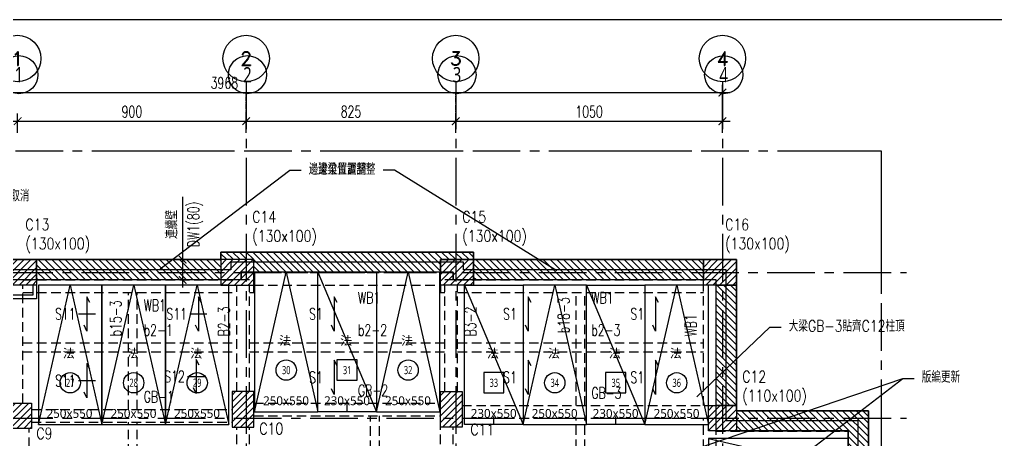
# Model space of a CAD drawing. Header units: millimetres. Extents: x -3377 to 119122, y -22007 to 15479.
# Drawn here: x 15917 to 19760, y 6106 to 7760 of the extents above; entities that cross this region are included whole.
import ezdxf
from ezdxf import colors
from ezdxf.entities.mleader import LeaderData, LeaderLine
from ezdxf.enums import TextEntityAlignment as Align
from ezdxf.math import Vec2, Vec3

# ---------------------------------------------------------------- set-up
doc = ezdxf.new("R2010")
doc.units = ezdxf.units.MM
doc.header["$LTSCALE"] = 150
doc.header["$MEASUREMENT"] = 0
doc.linetypes.add('CENTER', pattern=[2, 1.25, -0.25, 0.25, -0.25])
doc.linetypes.add('HIDDEN', pattern=[0.375, 0.25, -0.125])
doc.layers.get('0').update_dxf_attribs({"plot": 0})
for name, color, linetype, plot in [('AREA', 3, 'Continuous', False), ('S-ARCH', 252, 'Continuous', False), ('S-CLOUD_20220217(結構依建築圖2022-0216修改)', 4, 'Continuous', False)]:
    doc.layers.add(name, color=color, linetype=linetype, plot=plot)
for name, color, linetype in [('COL', 1, 'Continuous'), ('Col-Line', 8, 'CENTER'), ('Duct', 1, 'Continuous'), ('GRID', 5, 'CENTER'), ('PARK', 4, 'Continuous'), ('S-COL', 7, 'Continuous'), ('S-COLB', 4, 'HIDDEN'), ('S-CONC', 7, 'Continuous'), ('S-DIM', 2, 'Continuous'), ('S-GRID', 1, 'CENTER'), ('S-GRID-DIM', 2, 'Continuous'), ('S-GRID-T', 3, 'Continuous'), ('S-HATCH-COL', 13, 'Continuous'), ('S-HATCH-CONC', 124, 'Continuous'), ('S-RCBMB', 3, 'HIDDEN'), ('S-RCBMG', 2, 'HIDDEN'), ('S-SITE', 34, 'CENTER'), ('S-SLAB', 5, 'Continuous'), ('S-SLABT', 2, 'Continuous'), ('S-TEXTB', 3, 'Continuous'), ('S-TEXTC', 3, 'Continuous'), ('S-TEXTG', 2, 'Continuous'), ('WALL', 2, 'Continuous')]:
    doc.layers.add(name, color=color, linetype=linetype)
doc.styles.add('C1', font='', dxfattribs={"bigfont": 'japanese.shx'})
doc.styles.add('CD2', font='romand', dxfattribs={"height": 15})
doc.styles.add('CS4', font='romans.shx', dxfattribs={"width": 0.7, "height": 45, "bigfont": 'lsp.shx'})
doc.styles.add('HH', font='')
doc.styles.add('LSP', font='SIMPLEX.shx', dxfattribs={"width": 0.8, "bigfont": 'lsp.shx'})
doc.styles.get('C1').set_extended_font_data('微軟正黑體')
doc.styles.get('HH').set_extended_font_data('Microsoft JhengHei')
doc.dimstyles.new('DIM150', dxfattribs={"dimscale": 15, "dimtxt": 3, "dimasz": 2, "dimexe": 2, "dimexo": 2, "dimgap": 1, "dimtad": 1, "dimdec": 1, "dimdsep": 46, "dimtxsty": 'CS4', "dimblk1": 'ARCHTICK', "dimblk2": 'ARCHTICK', "dimsah": 1, "dimcen": 2, "dimdle": 2, "dimadec": 0, "dimazin": 0, "dimtfac": 1, "dimtdec": 1, "dimtmove": 0, "dimatfit": 3, "dimldrblk": 'TAA', "dimfxl": 0, "dimtolj": 1, "dimarcsym": 0})

# ---------------------------------------------------------------- blocks, each defined once
blk = doc.blocks.new('SG1')
at = {"layer": 'S-GRID-T'}
blk.add_circle((0, 6.09375), 6.09375, dxfattribs=at)
at = {"layer": 'S-GRID-T', "style": 'CD2'}
blk.add_attdef('GRID-BUB', text='', height=3.75, dxfattribs=at).set_placement((0, 6.09375), align=Align.MIDDLE_CENTER)
blk = doc.blocks.new('_ARCHTICK')
at = {"color": 0, "linetype": 'ByBlock', "const_width": 0.15}
blk.add_lwpolyline([(-0.5, -0.5), (0.5, 0.5)], dxfattribs=at)
blk = doc.blocks.new('*D249')
at = {"layer": 'DEFPOINTS', "color": 0, "transparency": 16777216}
for p in [(-5535.9, -287.4), (-9503.9, -400.6), (-5535.9, -400.6)]:
    blk.add_point(p, dxfattribs=at)
at = {"layer": 'S-GRID-DIM', "color": 0, "lineweight": -2, "transparency": 16777216}
for p, q in [((-9503.9, -370.6), (-9503.9, -257.4)), ((-5535.9, -370.6), (-5535.9, -257.4)), ((-9533.9, -287.4), (-5505.9, -287.4))]:
    blk.add_line(p, q, dxfattribs=at)
at = {"layer": 'S-GRID-DIM', "color": 0, "lineweight": -2, "transparency": 16777216, "xscale": 30, "yscale": 30, "zscale": 30, "rotation": 180}
blk.add_blockref('_ARCHTICK', (-9503.9, -287.4), dxfattribs=at)
at = {"layer": 'S-GRID-DIM', "color": 0, "lineweight": -2, "transparency": 16777216, "xscale": 30, "yscale": 30, "zscale": 30}
blk.add_blockref('_ARCHTICK', (-5535.9, -287.4), dxfattribs=at)
at = {"layer": 'S-GRID-DIM', "color": 0, "transparency": 16777216, "insert": (-7496.9, -249.9), "char_height": 45, "attachment_point": 5, "style": 'CS4'}
blk.add_mtext('\\A1;3968', dxfattribs=at)
blk = doc.blocks.new('TAA')
at = {"linetype": 'Continuous'}
blk.add_line((0, 0), (-1.66, 0), dxfattribs=at)
blk.add_solid([(-1.5, -0.25), (-1.5, 0.25), (0, 0)], dxfattribs=at)
blk = doc.blocks.new('*D250')
at = {"layer": 'DEFPOINTS', "color": 0, "transparency": 16777216}
for p in [(-7410.9, -400.6), (-8310.9, -476.2), (-7410.9, -476.2)]:
    blk.add_point(p, dxfattribs=at)
at = {"layer": 'S-GRID-DIM', "color": 0, "lineweight": -2, "transparency": 16777216}
for p, q in [((-8310.9, -446.2), (-8310.9, -370.6)), ((-7410.9, -446.2), (-7410.9, -370.6)), ((-8340.9, -400.6), (-7380.9, -400.6))]:
    blk.add_line(p, q, dxfattribs=at)
at = {"layer": 'S-GRID-DIM', "color": 0, "lineweight": -2, "transparency": 16777216, "xscale": 30, "yscale": 30, "zscale": 30, "rotation": 180}
blk.add_blockref('_ARCHTICK', (-8310.9, -400.6), dxfattribs=at)
at = {"layer": 'S-GRID-DIM', "color": 0, "lineweight": -2, "transparency": 16777216, "xscale": 30, "yscale": 30, "zscale": 30}
blk.add_blockref('_ARCHTICK', (-7410.9, -400.6), dxfattribs=at)
at = {"layer": 'S-GRID-DIM', "color": 0, "transparency": 16777216, "insert": (-7860.9, -363.1), "char_height": 45, "attachment_point": 5, "style": 'CS4'}
blk.add_mtext('\\A1;900', dxfattribs=at)
blk = doc.blocks.new('*D251')
at = {"layer": 'DEFPOINTS', "color": 0, "transparency": 16777216}
for p in [(-6585.9, -400.6), (-7410.9, -476.2), (-6585.9, -476.2)]:
    blk.add_point(p, dxfattribs=at)
at = {"layer": 'S-GRID-DIM', "color": 0, "lineweight": -2, "transparency": 16777216}
for p, q in [((-7410.9, -446.2), (-7410.9, -370.6)), ((-6585.9, -446.2), (-6585.9, -370.6)), ((-7440.9, -400.6), (-6555.9, -400.6))]:
    blk.add_line(p, q, dxfattribs=at)
at = {"layer": 'S-GRID-DIM', "color": 0, "lineweight": -2, "transparency": 16777216, "xscale": 30, "yscale": 30, "zscale": 30, "rotation": 180}
blk.add_blockref('_ARCHTICK', (-7410.9, -400.6), dxfattribs=at)
at = {"layer": 'S-GRID-DIM', "color": 0, "lineweight": -2, "transparency": 16777216, "xscale": 30, "yscale": 30, "zscale": 30}
blk.add_blockref('_ARCHTICK', (-6585.9, -400.6), dxfattribs=at)
at = {"layer": 'S-GRID-DIM', "color": 0, "transparency": 16777216, "insert": (-6998.4, -363.1), "char_height": 45, "attachment_point": 5, "style": 'CS4'}
blk.add_mtext('\\A1;825', dxfattribs=at)
blk = doc.blocks.new('*D252')
at = {"layer": 'DEFPOINTS', "color": 0, "transparency": 16777216}
for p in [(-5535.9, -400.6), (-6585.9, -476.2), (-5535.9, -476.2)]:
    blk.add_point(p, dxfattribs=at)
at = {"layer": 'S-GRID-DIM', "color": 0, "lineweight": -2, "transparency": 16777216}
for p, q in [((-6585.9, -446.2), (-6585.9, -370.6)), ((-5535.9, -446.2), (-5535.9, -370.6)), ((-6615.9, -400.6), (-5505.9, -400.6))]:
    blk.add_line(p, q, dxfattribs=at)
at = {"layer": 'S-GRID-DIM', "color": 0, "lineweight": -2, "transparency": 16777216, "xscale": 30, "yscale": 30, "zscale": 30, "rotation": 180}
blk.add_blockref('_ARCHTICK', (-6585.9, -400.6), dxfattribs=at)
at = {"layer": 'S-GRID-DIM', "color": 0, "lineweight": -2, "transparency": 16777216, "xscale": 30, "yscale": 30, "zscale": 30}
blk.add_blockref('_ARCHTICK', (-5535.9, -400.6), dxfattribs=at)
at = {"layer": 'S-GRID-DIM', "color": 0, "transparency": 16777216, "insert": (-6060.9, -363.1), "char_height": 45, "attachment_point": 5, "style": 'CS4'}
blk.add_mtext('\\A1;1050', dxfattribs=at)
blk = doc.blocks.new('*D248')
at = {"layer": 'DEFPOINTS', "color": 0, "transparency": 16777216}
for p in [(-8310.9, -400.6), (-9503.9, -476.2), (-8310.9, -476.2)]:
    blk.add_point(p, dxfattribs=at)
at = {"layer": 'S-GRID-DIM', "color": 0, "lineweight": -2, "transparency": 16777216}
for p, q in [((-9503.9, -446.2), (-9503.9, -370.6)), ((-8310.9, -446.2), (-8310.9, -370.6)), ((-9533.9, -400.6), (-8280.9, -400.6))]:
    blk.add_line(p, q, dxfattribs=at)
at = {"layer": 'S-GRID-DIM', "color": 0, "lineweight": -2, "transparency": 16777216, "xscale": 30, "yscale": 30, "zscale": 30, "rotation": 180}
blk.add_blockref('_ARCHTICK', (-9503.9, -400.6), dxfattribs=at)
at = {"layer": 'S-GRID-DIM', "color": 0, "lineweight": -2, "transparency": 16777216, "xscale": 30, "yscale": 30, "zscale": 30}
blk.add_blockref('_ARCHTICK', (-8310.9, -400.6), dxfattribs=at)
at = {"layer": 'S-GRID-DIM', "color": 0, "transparency": 16777216, "insert": (-8907.4, -363.1), "char_height": 45, "attachment_point": 5, "style": 'CS4'}
blk.add_mtext('\\A1;1193', dxfattribs=at)
blk = doc.blocks.new('CONC')
for points in [[(-6645.9, -995.9), (-7380.9, -995.9), (-7380.9, -945.9), (-7510.9, -945.9), (-7510.9, -915.9), (-6515.9, -915.9), (-6515.9, -945.9), (-6645.9, -945.9)], [(-8235.9, -945.9), (-7510.9, -945.9), (-7510.9, -1025.9), (-8235.9, -1025.9)], [(-6515.9, -945.9), (-5610.9, -945.9), (-5610.9, -1025.9), (-6515.9, -1025.9)], [(-5560.9, -1045.9), (-5480.9, -1045.9), (-5480.9, -1520.9), (-5560.9, -1520.9)], [(-5560.9, -2260.9), (-4960.9, -2260.9), (-4960.9, -1540.9), (-5480.9, -1540.9), (-5480.9, -1620.9), (-5040.9, -1620.9), (-5040.9, -2180.9), (-5560.9, -2180.9)]]:
    blk.add_lwpolyline(points, close=True)
blk = doc.blocks.new('COL(B4F-B2F)')
for points in [[(-8365.9, -945.9), (-8235.9, -945.9), (-8235.9, -1045.9), (-8365.9, -1045.9)], [(-7380.9, -945.9), (-7510.9, -945.9), (-7510.9, -1045.9), (-7380.9, -1045.9)], [(-6645.9, -945.9), (-6515.9, -945.9), (-6515.9, -1045.9), (-6645.9, -1045.9)], [(-5610.9, -945.9), (-5480.9, -945.9), (-5480.9, -1045.9), (-5610.9, -1045.9)], [(-7380.9, -1465.9), (-7465.9, -1465.9), (-7465.9, -1605.9), (-7380.9, -1605.9)], [(-6645.9, -1465.9), (-6560.9, -1465.9), (-6560.9, -1605.9), (-6645.9, -1605.9)], [(-8365.9, -1510.9), (-8255.9, -1510.9), (-8255.9, -1610.9), (-8365.9, -1610.9)], [(-5590.9, -1520.9), (-5480.9, -1520.9), (-5480.9, -1620.9), (-5590.9, -1620.9)]]:
    blk.add_lwpolyline(points, close=True)
blk = doc.blocks.new('*D36')
at = {"layer": 'DEFPOINTS', "color": 0, "transparency": 16777216}
for p in [(16559.9, 6814.2), (16559.9, 6814.2), (16559.9, 6734.2)]:
    blk.add_point(p, dxfattribs=at)
at = {"layer": 'S-DIM', "color": 0, "lineweight": -2, "transparency": 16777216}
for p, q in [((16559.9, 6814.2), (16559.9, 7061.7)), ((16559.9, 6704.2), (16559.9, 6814.2))]:
    blk.add_line(p, q, dxfattribs=at)
at = {"layer": 'S-DIM', "color": 0, "lineweight": -2, "transparency": 16777216, "xscale": 30, "yscale": 30, "zscale": 30}
for p, rotation in [((16559.9, 6814.2), 90), ((16559.9, 6734.2), 270)]:
    blk.add_blockref('_ARCHTICK', p, dxfattribs=dict(at, rotation=rotation))
at = {"layer": 'S-DIM', "color": 0, "transparency": 16777216, "char_height": 45, "attachment_point": 5, "rotation": 90, "style": 'CS4'}
for s, insert in [('\\A1;DW1(80)', (16609.2, 6953)), ('\\A1;連續壁', (16516.7, 6953))]:
    blk.add_mtext(s, dxfattribs=dict(at, insert=insert))
blk = doc.blocks.new('DwFm')
blk.add_lwpolyline([(-12110.4, 0), (0, 0), (0, -7760.1), (-12110.4, -7760.1)], close=True)
blk = doc.blocks.new('A$C0CC372D5')
at = {"layer": 'AREA', "color": 252}
blk.add_lwpolyline([(-910, 1305), (-2160.2, 1305, 1.444326), (-2878.4, -605), (-1801.2, -605), (1040, -605), (1040, 70), (1560, 70), (1560, 710), (1040, 710), (1040, 1305), (5, 1305), (5, 1335), (-910, 1335)], format="xyb", close=True, dxfattribs=at)
at = {"layer": 'COL', "color": 252}
for points in [[(-1805, 1345), (-1675, 1345), (-1675, 1245), (-1805, 1245)], [(-820, 1345), (-950, 1345), (-950, 1245), (-820, 1245)], [(-85, 1345), (45, 1345), (45, 1245), (-85, 1245)], [(950, 1345), (1080, 1345), (1080, 1245), (950, 1245)], [(-820, 825), (-905, 825), (-905, 685), (-820, 685)], [(-85, 825), (0, 825), (0, 685), (-85, 685)], [(-1805, 780), (-1695, 780), (-1695, 680), (-1805, 680)], [(970, 770), (1080, 770), (1080, 670), (970, 670)]]:
    blk.add_lwpolyline(points, close=True, dxfattribs=at)
at = {"layer": 'Col-Line', "color": 252, "linetype": 'ByBlock'}
for centre in [(-1745, 2073.6), (-845, 2073.6), (-20, 2073.6), (1030, 2073.6)]:
    blk.add_circle(centre, 75, dxfattribs=at)
at = {"layer": 'Duct', "color": 252, "linetype": 'CENTER', "ltscale": 3}
blk.add_lwpolyline([(-4158.3, -1071.5), (-4158.3, 185.7), (-4158.4, 1773.2), (1649.9, 1773.1), (1649.4, 185.7), (1649, -1071.5), (-1332.8, -1071.5)], close=True, dxfattribs=at)
at = {"layer": 'GRID', "color": 252, "ltscale": 0.1}
for p, q in [((-850, 1879.4), (-850, 1998.6)), ((-25, 1874.4), (-25, 1998.6)), ((1025, 1874.4), (1025, 1998.6))]:
    blk.add_line(p, q, dxfattribs=at)
at = {"layer": 'PARK', "color": 252}
for p, q in [((-567.5, 1295), (-337.5, 745)), ((10, 1245), (240, 695)), ((490, 1245), (720, 695)), ((-452.5, 745), (-452.5, 776.5)), ((125, 695), (125, 726.5)), ((605, 695), (605, 726.5))]:
    blk.add_line(p, q, dxfattribs=at)
for points in [[(-817.5, 745), (-567.5, 745), (-567.5, 1295), (-817.5, 1295), (-817.5, 745), (-692.5, 1295), (-567.5, 745)], [(-337.5, 745), (-567.5, 745), (-567.5, 1295), (-337.5, 1295), (-337.5, 745), (-452.5, 745), (-567.5, 745)], [(-337.5, 745), (-87.5, 745), (-87.5, 1295), (-337.5, 1295), (-337.5, 745), (-212.5, 1295), (-87.5, 745)], [(-1668, 695), (-1418, 695), (-1418, 1245), (-1668, 1245), (-1668, 695), (-1543, 1245), (-1418, 695)], [(-1418, 695), (-1168, 695), (-1168, 1245), (-1418, 1245), (-1418, 695), (-1293, 1245), (-1168, 695)], [(-1168, 695), (-918, 695), (-918, 1245), (-1168, 1245), (-1168, 695), (-1043, 1245), (-918, 695)], [(240, 695), (10, 695), (10, 1245), (240, 1245), (240, 695), (125, 695), (10, 695)], [(240, 695), (490, 695), (490, 1245), (240, 1245), (240, 695), (365, 1245), (490, 695)], [(720, 695), (490, 695), (490, 1245), (720, 1245), (720, 695), (605, 695), (490, 695)], [(720, 695), (970, 695), (970, 1245), (720, 1245), (720, 695), (845, 1245), (970, 695)], [(970, 640), (970, 390), (1520, 390), (1520, 640), (970, 640), (1520, 515), (970, 390)]]:
    blk.add_lwpolyline(points, dxfattribs=at)
at = {"layer": 'PARK', "color": 252, "linetype": 'Continuous'}
for points in [[(-492.5, 870), (-412.5, 870), (-412.5, 950), (-492.5, 950)], [(85, 820), (165, 820), (165, 900), (85, 900)], [(565, 820), (645, 820), (645, 900), (565, 900)]]:
    blk.add_lwpolyline(points, close=True, dxfattribs=at)
at = {"layer": 'PARK', "color": 252}
for centre in [(-692.5, 910), (-212.5, 910), (-1543, 860), (-1293, 860), (-1043, 860), (365, 860), (845, 860)]:
    blk.add_circle(centre, 40, dxfattribs=at)
at = {"layer": 'WALL', "color": 252}
for p, q in [((-1690, 1245), (-1690, 1205)), ((-1675, 1245), (-1675, 1190))]:
    blk.add_line(p, q, dxfattribs=at)
for points in [[(-950, 1345), (-2145.3, 1345, 1.434028), (-2878.4, -645), (-1801.2, -645), (1080, -645), (1080, 30), (1600, 30), (1600, 750), (1080, 750), (1080, 1345), (45, 1345), (45, 1375), (-950, 1375)], [(-870, 1265), (-2175.4, 1265, 1.455344), (-2878.4, -565), (-1801.2, -565), (1000, -565), (1000, 110), (1520, 110), (1520, 670), (1000, 670), (1000, 1265), (-35, 1265), (-35, 1295), (-870, 1295)]]:
    blk.add_lwpolyline(points, format="xyb", close=True, dxfattribs=at)
for points in [[(-1675, 1245), (-1675, 1190), (-2100.2, 1190, 0.036253), (-2210.2, 1295, 27.583957)], [(-1690, 1245), (-1690, 1205), (-2093.6, 1205, 0.030455), (-2186.9, 1295)]]:
    blk.add_lwpolyline(points, format="xyb", dxfattribs=at)
at = {"color": 252, "style": 'HH'}
for s, p in [('法', (-696.1, 1008.6)), ('法', (-456.1, 1008.6)), ('法', (-216.1, 1008.6)), ('法', (-1548.6, 958.6)), ('法', (-1296.6, 958.6)), ('法', (-1046.6, 958.6)), ('法', (121.4, 958.6)), ('法', (361.4, 958.6)), ('法', (601.4, 958.6)), ('法', (841.4, 958.6)), ('250x550', (-693.1, 771.7)), ('230x550', (-453.1, 771.7)), ('250x550', (-213.1, 771.7)), ('250x550', (-1545.6, 721.7)), ('250x550', (-1293.6, 721.7)), ('250x550', (-1043.6, 721.7)), ('230x550', (124.4, 721.7)), ('250x550', (364.4, 721.7)), ('230x550', (604.4, 721.7)), ('250x550', (844.4, 721.7))]:
    blk.add_text(s, height=35, dxfattribs=at).set_placement(p, align=Align.CENTER)
at = {"layer": 'Col-Line', "color": 252, "style": 'C1', "width": 0.75}
for s, p in [('1', (-1745, 2073.6)), ('2', (-845, 2073.6)), ('3', (-20, 2073.6)), ('4', (1030, 2073.6))]:
    blk.add_text(s, height=60, dxfattribs=at).set_placement(p, align=Align.MIDDLE)
at = {"layer": 'PARK', "color": 252, "style": 'C1', "width": 0.7}
for s, p in [('30', (-692.5, 910)), ('31', (-452.5, 910)), ('32', (-212.5, 910)), ('27', (-1543, 860)), ('28', (-1293, 860)), ('29', (-1043, 860)), ('33', (125, 860)), ('34', (365, 860)), ('35', (605, 860)), ('36', (845, 860))]:
    blk.add_text(s, height=32, dxfattribs=at).set_placement(p, align=Align.MIDDLE)
blk = doc.blocks.new('2022-0217')
blk.add_blockref('A$C0CC372D5', (5549.5, -2290.9))
blk = doc.blocks.new('_None')
blk = doc.blocks.new('LINE')
at = {"layer": 'S-GRID'}
for points in [[(-7410.87, -244.9), (-7410.87, -3085.91)], [(-6585.87, -244.9), (-6585.87, -3085.91)], [(-5535.87, -244.9), (-5535.87, -3085.91)], [(-11059.11, -995.91), (-4810.87, -995.91)], [(-11059.11, -1570.91), (-4810.87, -1570.91)]]:
    blk.add_lwpolyline(points, dxfattribs=at)
at = {"layer": 'S-GRID-T', "xscale": 15, "yscale": 15, "zscale": 15}
for p, values in [((-8310.87, -244.9), {'GRID-BUB': '1'}), ((-7410.87, -244.9), {'GRID-BUB': '2'}), ((-6585.87, -244.9), {'GRID-BUB': '3'}), ((-5535.87, -244.9), {'GRID-BUB': '4'})]:
    blk.add_blockref('SG1', p, dxfattribs=at).add_auto_attribs(values)
at = {"layer": 'S-GRID-DIM'}
dim = blk.add_linear_dim(base=(-5535.87, -287.4), p1=(-9503.87, -400.57), p2=(-5535.87, -400.57), dimstyle='DIM150', dxfattribs=at)
dim.commit()
dim.dimension.update_dxf_attribs({"geometry": '*D249', "text_midpoint": (-7496.87, -287.4), "dimtype": 128})
for base, p1, p2, picture, middle in [((-8310.87, -400.57), (-9503.87, -476.23), (-8310.87, -476.23), '*D248', (-8907.37, -363.07)), ((-7410.87, -400.57), (-8310.87, -476.23), (-7410.87, -476.23), '*D250', (-7860.87, -363.07)), ((-6585.87, -400.57), (-7410.87, -476.23), (-6585.87, -476.23), '*D251', (-6998.37, -363.07)), ((-5535.87, -400.57), (-6585.87, -476.23), (-5535.87, -476.23), '*D252', (-6060.87, -363.07))]:
    dim = blk.add_linear_dim(base=base, p1=p1, p2=p2, dimstyle='DIM150', dxfattribs=at)
    dim.commit()
    dim.dimension.update_dxf_attribs({"geometry": picture, "text_midpoint": middle})

msp = doc.modelspace()

# ---------------------------------------------------------------- hatches: boundary and pattern name
at = {"layer": 'S-HATCH-COL'}
h = msp.add_hatch(dxfattribs=at)
h.set_pattern_fill('ANSI31', color=256, scale=150, style=0)
h.paths.add_polyline_path([(14794.93, 6339.23), (14684.93, 6339.23), (14684.93, 6429.23), (14794.93, 6429.23)])
h.paths.add_polyline_path([(14794.93, 5489.23), (14684.93, 5489.23), (14684.93, 5579.23), (14794.93, 5579.23)])
h.paths.add_polyline_path([(18629.93, 6239.23), (18739.93, 6239.23), (18739.93, 6139.23), (18629.93, 6139.23)])
h.paths.add_polyline_path([(18629.93, 5499.23), (18739.93, 5499.23), (18739.93, 5399.23), (18629.93, 5399.23)])
h.paths.add_polyline_path([(18609.93, 4924.23), (18739.93, 4924.23), (18739.93, 4824.23), (18609.93, 4824.23)])
h.paths.add_polyline_path([(17524.93, 4924.23), (17654.93, 4924.23), (17654.93, 4824.23), (17524.93, 4824.23)])
h.paths.add_polyline_path([(16869.93, 4924.23), (16739.93, 4924.23), (16739.93, 4824.23), (16869.93, 4824.23)])
h.paths.add_polyline_path([(15854.93, 6814.23), (15984.93, 6814.23), (15984.93, 6714.23), (15854.93, 6714.23)])
h.paths.add_polyline_path([(15854.93, 6249.23), (15964.93, 6249.23), (15964.93, 6149.23), (15854.93, 6149.23)])
h.paths.add_polyline_path([(15854.93, 5514.23), (15964.93, 5514.23), (15964.93, 5414.23), (15854.93, 5414.23)])
h.paths.add_polyline_path([(15854.93, 4924.23), (15984.93, 4924.23), (15984.93, 4824.23), (15854.93, 4824.23)])
h.paths.add_polyline_path([(16839.93, 6814.23), (16709.93, 6814.23), (16709.93, 6714.23), (16839.93, 6714.23)])
h.paths.add_polyline_path([(17574.93, 5469.23), (17659.93, 5469.23), (17659.93, 5329.23), (17574.93, 5329.23)])
h.paths.add_polyline_path([(17574.93, 6294.23), (17659.93, 6294.23), (17659.93, 6154.23), (17574.93, 6154.23)])
h.paths.add_polyline_path([(16839.93, 6294.23), (16754.93, 6294.23), (16754.93, 6154.23), (16839.93, 6154.23)])
h.paths.add_polyline_path([(16754.93, 5469.23), (16839.93, 5469.23), (16839.93, 5329.23), (16754.93, 5329.23)])
h.paths.add_polyline_path([(17574.93, 6814.23), (17704.93, 6814.23), (17704.93, 6714.23), (17574.93, 6714.23)])
h.paths.add_polyline_path([(18609.93, 6814.23), (18739.93, 6814.23), (18739.93, 6714.23), (18609.93, 6714.23)])
h.paths.add_polyline_path([(14297.83, 5919.23), (14367.83, 5919.23), (14367.83, 5989.23), (14297.83, 5989.23)])
at = {"layer": 'S-HATCH-CONC'}
h = msp.add_hatch(dxfattribs=at)
h.set_pattern_fill('ANSI31', color=256, scale=150, angle=90, style=0)
h.set_pattern_definition([(135, (12110.4, 3880.068), (-13.25825, -13.25825), [])])
h.paths.add_polyline_path([(18659.93, 5499.23), (19259.93, 5499.23), (19259.93, 6219.23), (18739.93, 6219.23), (18739.93, 6139.23), (19179.93, 6139.23), (19179.93, 5579.23), (18659.93, 5579.23)])
h.paths.add_polyline_path([(18659.93, 6714.23), (18739.93, 6714.23), (18739.93, 6239.23), (18659.93, 6239.23)])
h.paths.add_polyline_path([(18739.93, 5399.23), (18659.93, 5399.23), (18659.93, 4924.23), (18739.93, 4924.23)])
h.paths.add_polyline_path([(15984.93, 4904.23), (16739.93, 4904.23), (16739.93, 4824.23), (15984.93, 4824.23)])
h.paths.add_polyline_path([(16869.93, 4904.23), (17524.93, 4904.23), (17524.93, 4824.23), (16869.93, 4824.23)])
h.paths.add_polyline_path([(17654.93, 4904.23), (18609.93, 4904.23), (18609.93, 4824.23), (17654.93, 4824.23)])
edge = h.paths.add_edge_path()
edge.add_line((15854.93, 4824.23), (14781.58, 4824.23))
edge.add_arc((14781.58, 5954.23), 1130, 49.55789, 269.99999, ccw=False)
edge.add_line((15514.59, 6814.23), (15854.93, 6814.23))
edge.add_line((15854.93, 6814.23), (15854.93, 6734.23))
edge.add_line((15854.93, 6734.23), (15484.5, 6734.23))
edge.add_arc((14781.58, 5954.23), 1050, 47.97535, 269.99999)
edge.add_line((14781.58, 4904.23), (15854.93, 4904.23))
edge.add_line((15854.93, 4904.23), (15854.93, 4824.23))
h.paths.add_polyline_path([(15984.93, 6814.23), (16709.93, 6814.23), (16709.93, 6734.23), (15984.93, 6734.23)])
h.paths.add_polyline_path([(17574.93, 6764.23), (16839.93, 6764.23), (16839.93, 6814.23), (16709.93, 6814.23), (16709.93, 6844.23), (17704.93, 6844.23), (17704.93, 6814.23), (17574.93, 6814.23)])
h.paths.add_polyline_path([(17704.93, 6814.23), (18609.93, 6814.23), (18609.93, 6734.23), (17704.93, 6734.23)])

# ---------------------------------------------------------------- linework, layer by layer
at = {"layer": 'S-RCBMB'}
for p, q in [((16346.18, 6224.23), (16346.18, 6684.23)), ((16381.18, 6224.23), (16381.18, 6684.23)), ((18108.68, 6239.23), (18108.68, 6684.23)), ((18143.68, 6239.23), (18143.68, 6684.23)), ((15929.93, 6486.73), (16772.43, 6486.73)), ((16822.43, 6486.73), (17592.43, 6486.73)), ((17642.43, 6486.73), (18609.93, 6486.73)), ((15929.93, 6451.73), (16772.43, 6451.73)), ((16822.43, 6451.73), (17592.43, 6451.73)), ((17642.43, 6451.73), (18609.93, 6451.73)), ((17299.93, 5389.23), (17299.93, 6199.23)), ((17334.93, 5389.23), (17334.93, 6199.23)), ((18108.68, 5449.23), (18108.68, 6189.23)), ((18143.68, 5449.23), (18143.68, 6189.23)), ((16346.18, 5431.42), (16346.18, 6174.23)), ((16381.18, 5431.42), (16381.18, 6174.23))]:
    msp.add_line(p, q, dxfattribs=at)
at = {"layer": 'S-RCBMG'}
for p, q in [((16789.93, 6734.23), (16789.93, 6764.23)), ((16789.93, 6764.23), (17624.93, 6764.23)), ((17624.93, 6764.23), (17624.93, 6734.23)), ((15929.93, 6734.23), (16772.43, 6734.23)), ((16822.43, 6734.23), (16789.93, 6734.23)), ((17624.93, 6734.23), (17592.43, 6734.23)), ((17642.43, 6734.23), (18609.93, 6734.23)), ((15929.93, 6249.23), (15929.93, 6714.23)), ((16772.43, 6294.23), (16772.43, 6714.23)), ((16822.43, 6294.23), (16822.43, 6714.23)), ((16839.93, 6684.23), (16839.93, 6714.23)), ((16839.93, 6714.23), (17574.93, 6714.23)), ((17574.93, 6714.23), (17574.93, 6684.23)), ((17592.43, 6294.23), (17592.43, 6714.23)), ((17642.43, 6294.23), (17642.43, 6714.23)), ((18609.93, 6239.23), (18609.93, 6714.23)), ((18659.93, 6239.23), (18659.93, 6714.23)), ((15929.93, 6684.23), (16772.43, 6684.23)), ((16822.43, 6684.23), (16839.93, 6684.23)), ((17574.93, 6684.23), (17592.43, 6684.23)), ((17642.43, 6684.23), (18609.93, 6684.23)), ((16839.93, 6249.23), (17574.93, 6249.23)), ((17659.93, 6239.23), (18629.93, 6239.23)), ((15964.93, 6224.23), (16754.93, 6224.23)), ((16839.93, 6199.23), (17574.93, 6199.23)), ((17659.93, 6189.23), (18629.93, 6189.23)), ((18609.93, 5449.23), (18609.93, 6189.23)), ((18659.93, 5449.23), (18659.93, 6189.23)), ((15954.93, 5514.23), (15954.93, 6149.23)), ((15964.93, 6174.23), (16754.93, 6174.23)), ((16772.43, 5469.23), (16772.43, 6154.23)), ((16822.43, 5469.23), (16822.43, 6154.23)), ((17574.93, 5469.23), (17574.93, 6154.23)), ((17624.93, 5469.23), (17624.93, 6154.23)), ((18659.93, 6139.23), (19179.93, 6139.23)), ((19179.93, 6139.23), (19179.93, 5579.23))]:
    msp.add_line(p, q, dxfattribs=at)
at = {"layer": 'S-SITE'}
msp.add_lwpolyline([(13501.58, 4397.74), (13501.6, 5654.97), (13501.58, 7242.46), (19309.83, 7242.33), (19309.31, 5654.88), (19308.9, 4397.74), (16327.11, 4397.75)], close=True, dxfattribs=at)
at = {"layer": 'S-SLAB'}
msp.add_lwpolyline([(18739.93, 4824.23), (14781.58, 4824.23, -1.4340277), (15514.59, 6814.23), (16709.93, 6814.23), (16709.93, 6844.23), (17704.93, 6844.23), (17704.93, 6814.23), (18739.93, 6814.23), (18739.93, 6219.23), (19259.93, 6219.23), (19259.93, 5499.23), (18739.93, 5499.23), (18739.93, 4824.23)], format="xyb", dxfattribs=at)
at = {"layer": 'S-SLABT', "color": 1}
for p, q in [((16149.31, 6600.48), (16216.81, 6600.48)), ((16588.06, 6600.48), (16655.56, 6600.48)), ((16579.31, 6353.8), (16646.81, 6353.8)), ((16149.31, 6337.56), (16216.81, 6337.56))]:
    msp.add_line(p, q, dxfattribs=at)
for points in [[(16194.31, 6645.48), (16183.06, 6667.98), (16183.06, 6532.98), (16171.81, 6555.48)], [(16633.06, 6645.48), (16621.81, 6667.98), (16621.81, 6532.98), (16610.56, 6555.48)], [(17167.62, 6645.48), (17156.37, 6667.98), (17156.37, 6532.98), (17145.12, 6555.48)], [(17931.81, 6645.48), (17920.56, 6667.98), (17920.56, 6532.98), (17909.31, 6555.48)], [(18433.06, 6645.48), (18421.81, 6667.98), (18421.81, 6532.98), (18410.56, 6555.48)], [(16624.31, 6398.8), (16613.06, 6421.3), (16613.06, 6286.3), (16601.81, 6308.8)], [(17168.12, 6395.48), (17156.87, 6417.98), (17156.87, 6282.98), (17145.62, 6305.48)], [(17931.81, 6395.48), (17920.56, 6417.98), (17920.56, 6282.98), (17909.31, 6305.48)], [(18433.06, 6395.48), (18421.81, 6417.98), (18421.81, 6282.98), (18410.56, 6305.48)], [(16194.31, 6382.56), (16183.06, 6405.06), (16183.06, 6270.06), (16171.81, 6292.56)]]:
    msp.add_lwpolyline(points, dxfattribs=at)

# ---------------------------------------------------------------- block references
msp.add_blockref('DwFm', (24220.8, 7760.14))
at = {"layer": 'S-ARCH'}
msp.add_blockref('2022-0217', (12110.4, 7760.14), dxfattribs=at)
at = {"layer": 'S-COL'}
msp.add_blockref('COL(B4F-B2F)', (24220.8, 7760.14), dxfattribs=at)
at = {"layer": 'S-COLB'}
msp.add_blockref('COL(B4F-B2F)', (24220.8, 7760.14), dxfattribs=at)
at = {"layer": 'S-CONC'}
msp.add_blockref('CONC', (24220.8, 7760.14), dxfattribs=at)
at = {"layer": 'S-GRID'}
msp.add_blockref('LINE', (24220.8, 7760.14), dxfattribs=at)

# ---------------------------------------------------------------- texts
at = {"layer": 'S-SLABT', "color": 2, "style": 'CS4', "width": 0.7}
for s, p in [('S11', (16138.06, 6577.98)), ('S11', (16576.81, 6577.98)), ('S1', (17111.37, 6577.98)), ('S1', (17875.56, 6577.98)), ('S1', (18376.81, 6577.98)), ('S11', (16138.06, 6315.06)), ('S12', (16568.06, 6331.3)), ('S1', (17111.87, 6327.98)), ('S1', (17875.56, 6327.98)), ('S1', (18376.81, 6327.98))]:
    msp.add_text(s, height=45, dxfattribs=at).set_placement(p, align=Align.RIGHT)
at = {"layer": 'S-TEXTB', "style": 'CS4', "width": 0.7}
for s, p in [('b15-3', (16296.18, 6511.73, 0)), ('b18-3', (18059.87, 6524.3, 0))]:
    msp.add_text(s, height=45, rotation=90, dxfattribs=at).set_placement(p, align=Align.MIDDLE_LEFT)
for s, p in [('b2-1', (16406.18, 6536.73, 0)), ('b2-2', (17249.93, 6536.73, 0)), ('b2-3', (18168.68, 6536.73, 0))]:
    msp.add_text(s, height=45, dxfattribs=at).set_placement(p, align=Align.MIDDLE_LEFT)
at = {"layer": 'S-TEXTC', "style": 'CS4', "width": 0.8}
for s, p in [('C14', (16833.79, 6960.11)), ('C15', (17660.69, 6960.11)), ('C13', (15940.69, 6930.11)), ('C16', (18695.69, 6930.11)), ('(130x100)', (16833.79, 6885.11)), ('(130x100)', (17660.69, 6885.11)), ('(130x100)', (15940.69, 6855.11)), ('(130x100)', (18695.69, 6855.11)), ('C12', (18763.11, 6330.89)), ('(110x100)', (18763.11, 6255.89)), ('C9', (15983.85, 6107.13)), ('C10', (16861.7, 6125.89)), ('C11', (17692.63, 6122.71))]:
    msp.add_text(s, height=45, dxfattribs=at).set_placement(p)
at = {"layer": 'S-TEXTG', "style": 'CS4', "width": 0.7}
for s, p in [('WB1', (17249.93, 6664.23)), ('WB1', (18168.68, 6664.23)), ('WB1', (16406.18, 6634.23)), ('GB-2', (17249.93, 6299.23, 0)), ('GB-3', (18168.68, 6289.23, 0)), ('GB-1', (16406.18, 6274.23, 0))]:
    msp.add_text(s, height=45, dxfattribs=at).set_placement(p, align=Align.MIDDLE_LEFT)
for s, p in [('B2-3', (16722.43, 6511.73, 0)), ('B3-2', (17692.43, 6511.73)), ('WB1', (18559.93, 6511.73, 0))]:
    msp.add_text(s, height=45, rotation=90, dxfattribs=at).set_placement(p, align=Align.MIDDLE_LEFT)

# ---------------------------------------------------------------- dimensions: what is measured, and where the dimension line sits
at = {"layer": 'S-DIM'}
dim = msp.add_linear_dim(base=(16559.93, 6814.23), p1=(16559.93, 6734.23), p2=(16559.93, 6814.23), angle=90, text='連續壁\\XDW1(<>)', dimstyle='DIM150', dxfattribs=at)
dim.commit()
dim.dimension.update_dxf_attribs({"geometry": '*D36', "text_midpoint": (16559.93, 6952.98)})

# ---------------------------------------------------------------- leaders
at = {"layer": 'S-CLOUD_20220217(結構依建築圖2022-0216修改)'}
ml = msp.add_multileader_mtext('Standard', dxfattribs=at)
ml.set_content('邊梁位置調整', color=256, style='LSP')
ml.set_leader_properties(color=256)
ml.set_arrow_properties(name='NONE')
ml.build(insert=Vec2(0, 0))
ml.multileader.update_dxf_attribs({"text_left_attachment_type": 2, "text_right_attachment_type": 2, "dogleg_length": 3, "arrow_head_size": 30, "scale": 15})
ctx = ml.context
ctx.base_point, ctx.scale, ctx.char_height, ctx.arrow_head_size, ctx.landing_gap_size, ctx.plane_origin = Vec3(17026.38, 7166.35), 15, 45, 30, 30, Vec3(16471.06, 6777.38)
ctx.left_attachment, ctx.right_attachment = 2, 2
notes = []
notes.append((ctx, [(0, (1, 1, 0), (16981.38, 7166.35), (1, 0), 45, [(0, [(16471.06, 6777.38)], 0, [])])]))
ctx.mtext.insert, ctx.mtext.flow_direction = Vec3(17056.38, 7193.63), 5
ml = msp.add_multileader_mtext('Standard', dxfattribs=at)
ml.set_content('邊梁位置調整', color=256, style='LSP')
ml.set_leader_properties(color=256)
ml.set_arrow_properties(name='NONE')
ml.build(insert=Vec2(0, 0))
ml.multileader.update_dxf_attribs({"text_left_attachment_type": 2, "text_right_attachment_type": 2, "dogleg_length": 3, "arrow_head_size": 30, "scale": 15})
ctx = ml.context
ctx.base_point, ctx.scale, ctx.char_height, ctx.arrow_head_size, ctx.landing_gap_size, ctx.plane_origin = Vec3(17026.38, 7166.35), 15, 45, 30, 30, Vec3(16471.06, 6777.38)
ctx.left_attachment, ctx.right_attachment, ctx.text_align_type = 2, 2, 2
notes.append((ctx, [(1, (1, 1, 0), (17394.18, 7166.35), (-1, 0), 45, [(0, [(18033.54, 6769.64)], 0, [])])]))
ctx.mtext.insert, ctx.mtext.alignment, ctx.mtext.flow_direction = Vec3(17319.18, 7193.63), 3, 5
ml = msp.add_multileader_mtext('Standard', dxfattribs=at)
ml.set_content('WB1部分取消', color=256, style='LSP')
ml.set_leader_properties(color=256)
ml.set_arrow_properties(name='NONE')
ml.build(insert=Vec2(0, 0))
ml.multileader.update_dxf_attribs({"text_left_attachment_type": 2, "text_right_attachment_type": 2, "dogleg_length": 3, "arrow_head_size": 30, "scale": 15})
ctx = ml.context
ctx.base_point, ctx.scale, ctx.char_height, ctx.arrow_head_size, ctx.landing_gap_size, ctx.plane_origin = Vec3(15675.12, 7060.56), 15, 45, 30, 30, Vec3(15540.6, 6797.52)
ctx.left_attachment, ctx.right_attachment = 2, 2
notes.append((ctx, [(0, (1, 1, 0), (15630.12, 7060.56), (1, 0), 45, [(0, [(15540.6, 6797.52)], 0, [])])]))
ctx.mtext.insert, ctx.mtext.flow_direction = Vec3(15705.12, 7088.65), 5
ml = msp.add_multileader_mtext('Standard', dxfattribs=at)
ml.set_content('大梁GB-3貼齊C12柱頂', color=256, style='LSP')
ml.set_leader_properties(color=256)
ml.set_arrow_properties(name='NONE')
ml.build(insert=Vec2(0, 0))
ml.multileader.update_dxf_attribs({"text_left_attachment_type": 2, "text_right_attachment_type": 2, "dogleg_length": 3, "arrow_head_size": 30, "scale": 15})
ctx = ml.context
ctx.base_point, ctx.scale, ctx.char_height, ctx.arrow_head_size, ctx.landing_gap_size, ctx.plane_origin = Vec3(18916.13, 6547.81), 15, 45, 30, 30, Vec3(18584.23, 6273.78)
ctx.left_attachment, ctx.right_attachment = 2, 2
notes.append((ctx, [(0, (1, 1, 0), (18871.13, 6547.81), (1, 0), 45, [(0, [(18584.23, 6273.78)], 0, [])])]))
ctx.mtext.insert, ctx.mtext.flow_direction = Vec3(18946.13, 6575.75), 5
ml = msp.add_multileader_mtext('Standard', dxfattribs=at)
ml.set_content('版編更新', color=256, style='LSP')
ml.set_leader_properties(color=256)
ml.set_arrow_properties(name='NONE')
ml.build(insert=Vec2(0, 0))
ml.multileader.update_dxf_attribs({"text_left_attachment_type": 2, "text_right_attachment_type": 2, "dogleg_length": 3, "arrow_head_size": 30, "scale": 15})
ctx = ml.context
ctx.base_point, ctx.scale, ctx.char_height, ctx.arrow_head_size, ctx.landing_gap_size, ctx.plane_origin = Vec3(19439.67, 6346.41), 15, 45, 30, 30, Vec3(18506.11, 6004.37)
ctx.left_attachment, ctx.right_attachment = 2, 2
notes.append((ctx, [(0, (1, 1, 0), (19394.67, 6346.41), (1, 0), 45, [(0, [(18500.67, 6041.87)], 0, [])])]))
ctx.mtext.insert, ctx.mtext.flow_direction = Vec3(19469.67, 6374.71), 5
ml = msp.add_multileader_mtext('Standard', dxfattribs=at)
ml.set_content('版編更新', color=256, style='LSP')
ml.set_leader_properties(color=256)
ml.set_arrow_properties(name='NONE')
ml.build(insert=Vec2(0, 0))
ml.multileader.update_dxf_attribs({"text_left_attachment_type": 2, "text_right_attachment_type": 2, "dogleg_length": 3, "arrow_head_size": 30, "scale": 15})
ctx = ml.context
ctx.base_point, ctx.scale, ctx.char_height, ctx.arrow_head_size, ctx.landing_gap_size, ctx.plane_origin = Vec3(19439.67, 6346.41), 15, 45, 30, 30, Vec3(18506.11, 6004.37)
ctx.left_attachment, ctx.right_attachment = 2, 2
notes.append((ctx, [(0, (1, 1, 0), (19394.67, 6346.41), (1, 0), 45, [(0, [(18500.67, 5658.16)], 0, [])])]))
ctx.mtext.insert, ctx.mtext.flow_direction = Vec3(19469.67, 6374.71), 5
for ctx, leaders in notes:
    for number, flags, end, landing, length, lines in leaders:
        leader = LeaderData()
        leader.index, (leader.has_last_leader_line, leader.has_dogleg_vector, leader.attachment_direction) = number, flags
        leader.last_leader_point, leader.dogleg_vector, leader.dogleg_length = Vec3(end), Vec3(landing), length
        for number, points, colour, breaks in lines:
            line = LeaderLine()
            line.index, line.vertices, line.color, line.breaks = number, Vec3.list(points), colors.encode_raw_color(colour), breaks
            leader.lines.append(line)
        ctx.leaders.append(leader)

doc.saveas('drawing.dxf')
